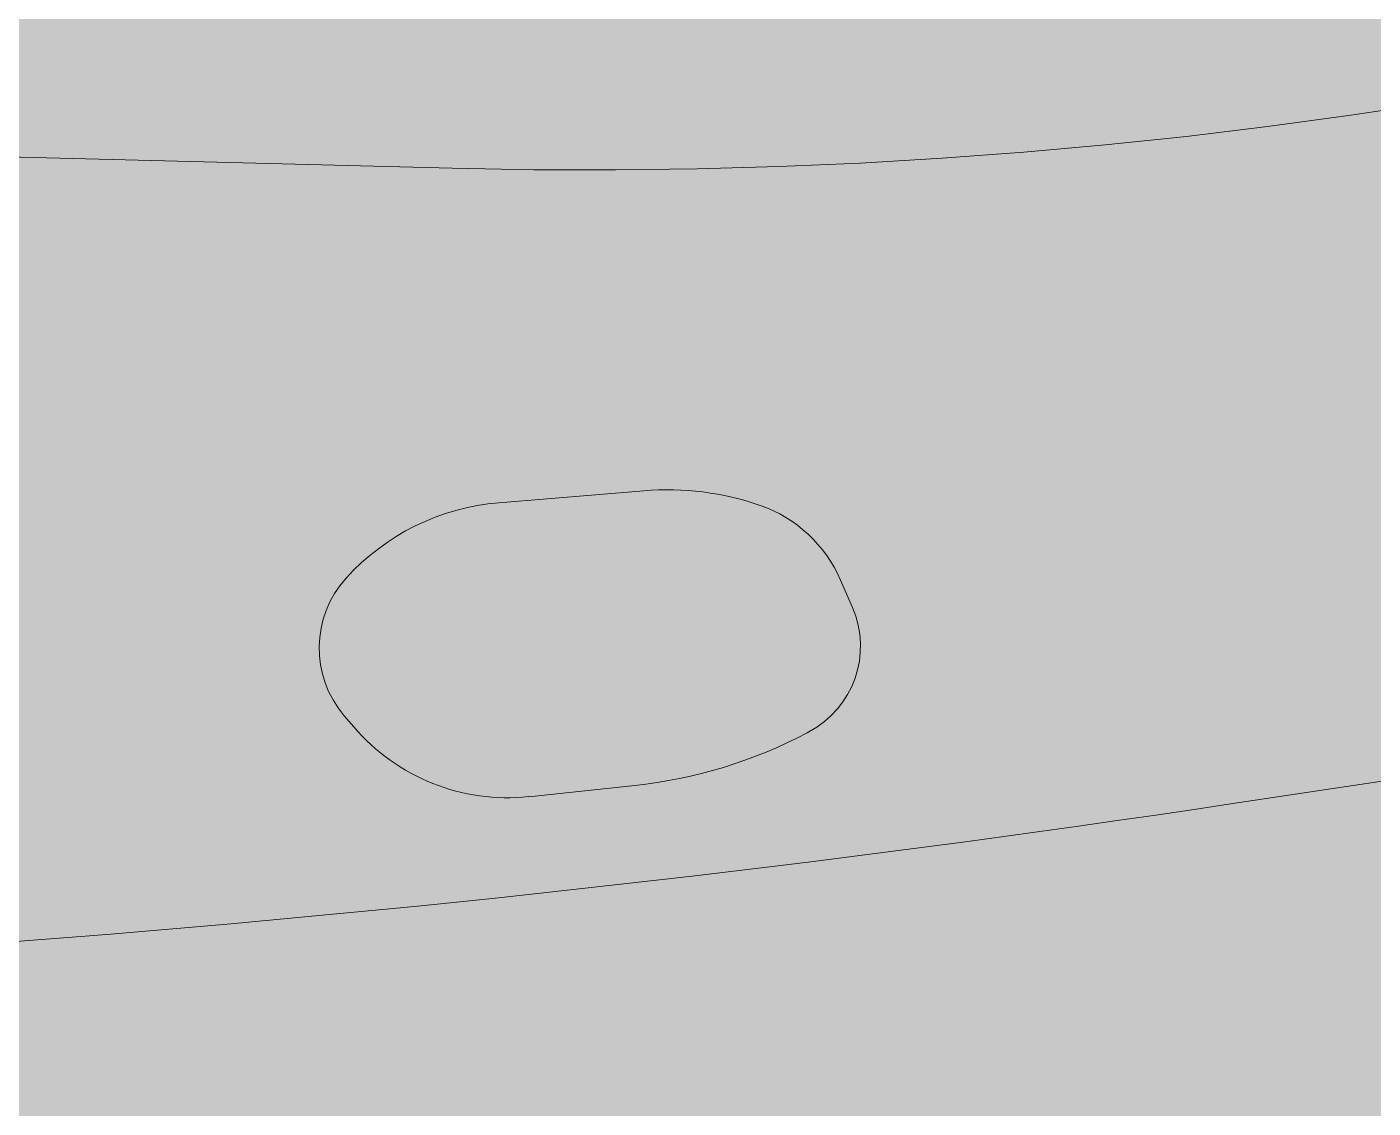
# Model space of a CAD drawing. Header units: metres. Extents: x 68582 to 69192, y 19191 to 19633.
# Drawn here: x 68850.651 to 68853.023, y 19416.305 to 19418.209 of the extents above; entities that cross this region are included whole.
import ezdxf

# ---------------------------------------------------------------- set-up
doc = ezdxf.new("R2010")
doc.units = ezdxf.units.M
doc.layers.get('0').update_dxf_attribs({"lineweight": 15})
doc.layers.add('None', color=7, linetype='Continuous', lineweight=5)

msp = doc.modelspace()

# ---------------------------------------------------------------- hatches: boundary and pattern name
at = {"true_color": 0xd1f0d1, "transparency": 33554687}
msp.add_hatch(color=254, dxfattribs=at).paths.add_polyline_path([(68588.1224, 19191.4432), (69192.2959, 19191.4432), (69192.2959, 19628.2315), (68588.1224, 19628.2315)], flags=0)
at = {"true_color": 0xffffff, "transparency": 33554687}
msp.add_hatch(color=7, dxfattribs=at).paths.add_polyline_path([(68849.5912, 19414.1934), (68852.2575, 19413.9046), (68853.5986, 19413.549), (68853.8986, 19413.649), (68855.241, 19414.6558), (68860.5225, 19416.6109), (68864.3137, 19419.6305), (68866.6078, 19424.1974), (68867.0875, 19425.1745), (68867.5761, 19426.533), (68868.2414, 19427.4878), (68868.3436, 19427.5927), (68868.7619, 19427.7824), (68869.5589, 19432.0849), (68867.1354, 19433.4493), (68860.635, 19431.68), (68861.5001, 19429.6), (68861.27, 19426.61), (68858.6604, 19422.2021), (68855.87, 19419.91), (68852.4001, 19419.2), (68850.864, 19419.5414), (68850.8809, 19419.1751), (68850.7212, 19418.9682), (68850.1353, 19418.568), (68849.4455, 19418.3016), (68849.3098, 19418.1619), (68849.4387, 19417.8459), (68849.8297, 19417.3917), (68850.1021, 19417.0446), (68850.1896, 19416.5679), (68849.6487, 19416.5014)], flags=0)
at = {"layer": 'None', "linetype": 'Continuous', "lineweight": 0, "true_color": 0xbbbbbb, "transparency": 33554687}
for points in [[(68850.7646, 19416.6085), (68850.7693, 19416.6081), (68850.7741, 19416.6078), (68850.7788, 19416.6077), (68850.7835, 19416.6077), (68850.7883, 19416.6079), (68850.793, 19416.6083), (68850.7977, 19416.6088), (68850.8024, 19416.6095), (68850.8071, 19416.6104), (68850.8117, 19416.6114), (68850.8163, 19416.6125), (68850.8208, 19416.6139), (68850.8254, 19416.6153), (68850.8298, 19416.6169), (68850.8342, 19416.6187), (68850.8385, 19416.6206), (68850.8403, 19416.6215), (68850.842, 19416.6224), (68850.8437, 19416.6233), (68850.8454, 19416.6243), (68850.847, 19416.6254), (68850.8485, 19416.6266), (68850.8501, 19416.6277), (68850.8516, 19416.629), (68850.853, 19416.6303), (68850.8544, 19416.6316), (68850.8558, 19416.633), (68850.8571, 19416.6344), (68850.8584, 19416.6359), (68850.8596, 19416.6374), (68850.8607, 19416.639), (68850.8618, 19416.6406), (68850.8629, 19416.6422), (68850.8639, 19416.6439), (68850.8648, 19416.6456), (68850.8657, 19416.6473), (68850.8665, 19416.6491), (68850.8672, 19416.6509), (68850.8679, 19416.6527), (68850.8685, 19416.6546), (68850.8691, 19416.6564), (68850.8696, 19416.6583), (68850.87, 19416.6602), (68850.8704, 19416.6621), (68850.8707, 19416.664), (68850.8709, 19416.666), (68850.8711, 19416.6679), (68850.8712, 19416.6698), (68850.8712, 19416.6718), (68850.8712, 19416.6737), (68850.8711, 19416.6757), (68850.8704, 19416.6849), (68850.8701, 19416.6885), (68850.8696, 19416.692), (68850.8691, 19416.6955), (68850.8684, 19416.699), (68850.8676, 19416.7025), (68850.8667, 19416.7059), (68850.8657, 19416.7093), (68850.8646, 19416.7127), (68850.8633, 19416.7161), (68850.862, 19416.7193), (68850.8605, 19416.7226), (68850.8589, 19416.7258), (68850.8572, 19416.7289), (68850.8555, 19416.732), (68850.8536, 19416.735), (68850.8516, 19416.738), (68850.8495, 19416.7408), (68850.8473, 19416.7437), (68850.845, 19416.7464), (68850.8426, 19416.749), (68850.8402, 19416.7516), (68850.8376, 19416.7541), (68850.835, 19416.7565), (68850.8291, 19416.7615), (68850.8231, 19416.7664), (68850.8168, 19416.771), (68850.8105, 19416.7754), (68850.8039, 19416.7795), (68850.7973, 19416.7835), (68850.7905, 19416.7872), (68850.7835, 19416.7906), (68850.7765, 19416.7938), (68850.7693, 19416.7968), (68850.7621, 19416.7995), (68850.7386, 19416.8079), (68850.7367, 19416.8086), (68850.7346, 19416.8092), (68850.7326, 19416.8097), (68850.7306, 19416.8101), (68850.7285, 19416.8105), (68850.7264, 19416.8109), (68850.7243, 19416.8111), (68850.7223, 19416.8113), (68850.7202, 19416.8114), (68850.7181, 19416.8114), (68850.716, 19416.8113), (68850.7139, 19416.8112), (68850.7118, 19416.811), (68850.7097, 19416.8108), (68850.7076, 19416.8104), (68850.7056, 19416.81), (68850.7035, 19416.8096), (68850.7015, 19416.809), (68850.6995, 19416.8084), (68850.6975, 19416.8077), (68850.6956, 19416.807), (68850.6936, 19416.8061), (68850.6917, 19416.8053), (68850.6899, 19416.8043), (68850.688, 19416.8033), (68850.6862, 19416.8022), (68850.6845, 19416.8011), (68850.6828, 19416.7999), (68850.6811, 19416.7986), (68850.6795, 19416.7973), (68850.6779, 19416.7959), (68850.6763, 19416.7945), (68850.6749, 19416.793), (68850.6734, 19416.7915), (68850.672, 19416.7899), (68850.6707, 19416.7883), (68850.6694, 19416.7866), (68850.6682, 19416.7849), (68850.6671, 19416.7831), (68850.666, 19416.7813), (68850.665, 19416.7795), (68850.664, 19416.7776), (68850.6631, 19416.7758), (68850.6623, 19416.7738), (68850.6615, 19416.7719), (68850.6608, 19416.7699), (68850.6602, 19416.7679), (68850.6596, 19416.7659), (68850.6573, 19416.7569), (68850.6565, 19416.7532), (68850.6557, 19416.7495), (68850.6551, 19416.7458), (68850.6546, 19416.7421), (68850.6542, 19416.7383), (68850.654, 19416.7346), (68850.6538, 19416.7308), (68850.6538, 19416.727), (68850.654, 19416.7233), (68850.6542, 19416.7195), (68850.6546, 19416.7158), (68850.6551, 19416.712), (68850.6558, 19416.7083), (68850.6565, 19416.7046), (68850.6574, 19416.701), (68850.6584, 19416.6973), (68850.6596, 19416.6937), (68850.6608, 19416.6902), (68850.6622, 19416.6867), (68850.6637, 19416.6832), (68850.6653, 19416.6798), (68850.667, 19416.6764), (68850.6688, 19416.6731), (68850.6707, 19416.6699), (68850.6728, 19416.6667), (68850.6749, 19416.6636), (68850.6772, 19416.6606), (68850.6796, 19416.6577), (68850.688, 19416.6475), (68850.6903, 19416.6448), (68850.6928, 19416.6421), (68850.6953, 19416.6395), (68850.6979, 19416.637), (68850.7006, 19416.6346), (68850.7034, 19416.6323), (68850.7063, 19416.6301), (68850.7092, 19416.6279), (68850.7122, 19416.6259), (68850.7153, 19416.624), (68850.7184, 19416.6222), (68850.7216, 19416.6204), (68850.7249, 19416.6188), (68850.7282, 19416.6173), (68850.7315, 19416.616), (68850.7349, 19416.6147), (68850.7384, 19416.6135), (68850.7418, 19416.6125), (68850.7453, 19416.6116), (68850.7489, 19416.6107), (68850.7524, 19416.6101), (68850.756, 19416.6095), (68850.7596, 19416.609)], [(68851.082, 19416.5524), (68851.0853, 19416.5521), (68851.0887, 19416.5519), (68851.0921, 19416.5519), (68851.0955, 19416.5519), (68851.0989, 19416.5521), (68851.1023, 19416.5524), (68851.1056, 19416.5528), (68851.109, 19416.5534), (68851.1123, 19416.554), (68851.1156, 19416.5548), (68851.1189, 19416.5557), (68851.1222, 19416.5566), (68851.1254, 19416.5577), (68851.1285, 19416.559), (68851.1317, 19416.5603), (68851.1328, 19416.5608), (68851.1339, 19416.5614), (68851.135, 19416.562), (68851.1361, 19416.5626), (68851.1372, 19416.5633), (68851.1382, 19416.564), (68851.1392, 19416.5648), (68851.1402, 19416.5656), (68851.1412, 19416.5664), (68851.1421, 19416.5672), (68851.143, 19416.5681), (68851.1438, 19416.569), (68851.1447, 19416.57), (68851.1455, 19416.5709), (68851.1463, 19416.5719), (68851.147, 19416.573), (68851.1477, 19416.574), (68851.1484, 19416.5751), (68851.149, 19416.5762), (68851.1496, 19416.5773), (68851.1501, 19416.5784), (68851.1507, 19416.5796), (68851.1511, 19416.5807), (68851.1516, 19416.5819), (68851.152, 19416.5831), (68851.1523, 19416.5843), (68851.1526, 19416.5855), (68851.1529, 19416.5868), (68851.1531, 19416.588), (68851.1533, 19416.5893), (68851.1534, 19416.5905), (68851.1535, 19416.5918), (68851.1536, 19416.593), (68851.1536, 19416.5943), (68851.1536, 19416.5955), (68851.1535, 19416.5968), (68851.1532, 19416.6014), (68851.153, 19416.6037), (68851.1527, 19416.6061), (68851.1523, 19416.6084), (68851.1518, 19416.6107), (68851.1513, 19416.613), (68851.1507, 19416.6153), (68851.15, 19416.6175), (68851.1492, 19416.6198), (68851.1484, 19416.622), (68851.1475, 19416.6241), (68851.1465, 19416.6263), (68851.1454, 19416.6284), (68851.1443, 19416.6304), (68851.143, 19416.6324), (68851.1418, 19416.6344), (68851.1404, 19416.6364), (68851.139, 19416.6382), (68851.1375, 19416.6401), (68851.136, 19416.6419), (68851.1344, 19416.6436), (68851.1328, 19416.6453), (68851.131, 19416.6469), (68851.1293, 19416.6484), (68851.1253, 19416.6517), (68851.1212, 19416.6548), (68851.117, 19416.6578), (68851.1128, 19416.6607), (68851.1084, 19416.6634), (68851.1039, 19416.6659), (68851.0994, 19416.6683), (68851.0947, 19416.6705), (68851.09, 19416.6726), (68851.0853, 19416.6745), (68851.0804, 19416.6762), (68851.063, 19416.6822), (68851.0616, 19416.6827), (68851.0603, 19416.683), (68851.0589, 19416.6834), (68851.0576, 19416.6837), (68851.0562, 19416.6839), (68851.0548, 19416.6841), (68851.0534, 19416.6842), (68851.052, 19416.6843), (68851.0506, 19416.6844), (68851.0492, 19416.6844), (68851.0478, 19416.6843), (68851.0464, 19416.6842), (68851.045, 19416.6841), (68851.0436, 19416.6839), (68851.0422, 19416.6836), (68851.0408, 19416.6834), (68851.0395, 19416.683), (68851.0381, 19416.6826), (68851.0368, 19416.6822), (68851.0355, 19416.6817), (68851.0342, 19416.6812), (68851.0329, 19416.6806), (68851.0316, 19416.68), (68851.0304, 19416.6793), (68851.0292, 19416.6786), (68851.028, 19416.6779), (68851.0268, 19416.6771), (68851.0257, 19416.6763), (68851.0246, 19416.6754), (68851.0235, 19416.6745), (68851.0225, 19416.6735), (68851.0214, 19416.6726), (68851.0205, 19416.6716), (68851.0195, 19416.6705), (68851.0186, 19416.6694), (68851.0178, 19416.6683), (68851.0169, 19416.6672), (68851.0162, 19416.666), (68851.0154, 19416.6648), (68851.0147, 19416.6636), (68851.0141, 19416.6624), (68851.0134, 19416.6611), (68851.0129, 19416.6598), (68851.0123, 19416.6585), (68851.0119, 19416.6572), (68851.0114, 19416.6559), (68851.0111, 19416.6545), (68851.0096, 19416.6492), (68851.009, 19416.6468), (68851.0085, 19416.6444), (68851.0081, 19416.6419), (68851.0077, 19416.6395), (68851.0075, 19416.637), (68851.0073, 19416.6345), (68851.0072, 19416.6321), (68851.0072, 19416.6296), (68851.0073, 19416.6271), (68851.0075, 19416.6247), (68851.0077, 19416.6222), (68851.0081, 19416.6198), (68851.0085, 19416.6173), (68851.009, 19416.6149), (68851.0096, 19416.6125), (68851.0103, 19416.6101), (68851.011, 19416.6078), (68851.0119, 19416.6055), (68851.0128, 19416.6032), (68851.0138, 19416.6009), (68851.0149, 19416.5987), (68851.016, 19416.5965), (68851.0173, 19416.5943), (68851.0186, 19416.5922), (68851.0199, 19416.5902), (68851.0214, 19416.5882), (68851.0229, 19416.5862), (68851.0245, 19416.5843), (68851.0297, 19416.5782), (68851.0314, 19416.5763), (68851.0332, 19416.5745), (68851.035, 19416.5727), (68851.0369, 19416.571), (68851.0389, 19416.5693), (68851.0409, 19416.5677), (68851.0429, 19416.5662), (68851.045, 19416.5647), (68851.0472, 19416.5634), (68851.0494, 19416.5621), (68851.0516, 19416.5608), (68851.0539, 19416.5597), (68851.0563, 19416.5586), (68851.0586, 19416.5576), (68851.061, 19416.5567), (68851.0634, 19416.5559), (68851.0659, 19416.5552), (68851.0684, 19416.5545), (68851.0709, 19416.554), (68851.0734, 19416.5535), (68851.0759, 19416.5531), (68851.0784, 19416.5528)]]:
    msp.add_hatch(color=9, dxfattribs=at).paths.add_polyline_path(points, flags=0)

# ---------------------------------------------------------------- linework, layer by layer
at = {"layer": 'None', "color": 7, "linetype": 'Continuous', "lineweight": 0, "transparency": 33554687}
for p, q in [((68851.738, 19417.3921), (68851.4824, 19417.3709)), ((68852.1055, 19417.1866), (68852.0845, 19417.2349)), ((68851.21, 19416.996), (68851.2271, 19416.9761)), ((68852.0254, 19416.9658), (68852.0285, 19416.9675)), ((68851.5354, 19416.8534), (68851.7218, 19416.8732))]:
    msp.add_line(p, q, dxfattribs=at)
at = {"layer": 'None', "color": 7, "linetype": 'Continuous', "lineweight": 0, "transparency": 33554582}
msp.add_line((68852.7754, 19416.8412), (68855.408, 19417.2381), dxfattribs=at)
at = {"layer": 'None', "color": 7, "linetype": 'Continuous', "lineweight": 5, "transparency": 33554687}
msp.add_lwpolyline([(68853.1218, 19418.0741), (68852.9795, 19418.0526), (68852.8367, 19418.0332), (68852.6937, 19418.016), (68852.5505, 19418.001), (68852.4071, 19417.9881), (68852.2635, 19417.9775), (68852.1197, 19417.9691), (68851.9758, 19417.9629), (68851.8319, 19417.9588), (68851.6879, 19417.957), (68851.5439, 19417.9574), (68851.4001, 19417.96), (68849.0501, 19418.02), (68847.2701, 19418.685)], dxfattribs=at)
at = {"layer": 'None', "color": 7, "linetype": 'Continuous', "lineweight": 0, "transparency": 33554687}
for centre, radius, start, end in [((68851.7793, 19416.8943), 0.4995, 70.8851, 94.7441), ((68851.5162, 19416.9637), 0.4086, 94.7441, 137.8202), ((68851.8643, 19417.1394), 0.24, 23.4223, 70.8851), ((68851.3491, 19417.1151), 0.1831, 137.8202, 220.5613), ((68851.9486, 19417.1186), 0.171, 297.8874, 23.4223), ((68851.4978, 19417.2079), 0.3564, 220.5613, 276.0512), ((68851.6335, 19417.7065), 0.838, 276.0512, 297.8874)]:
    msp.add_arc(centre, radius, start, end, dxfattribs=at)
at = {"layer": 'None', "color": 7, "linetype": 'Continuous', "lineweight": 0, "transparency": 33554582}
msp.add_arc((68848.4, 19445.8647), 29.3514, 270, 278.57304, dxfattribs=at)

doc.saveas('drawing.dxf')
